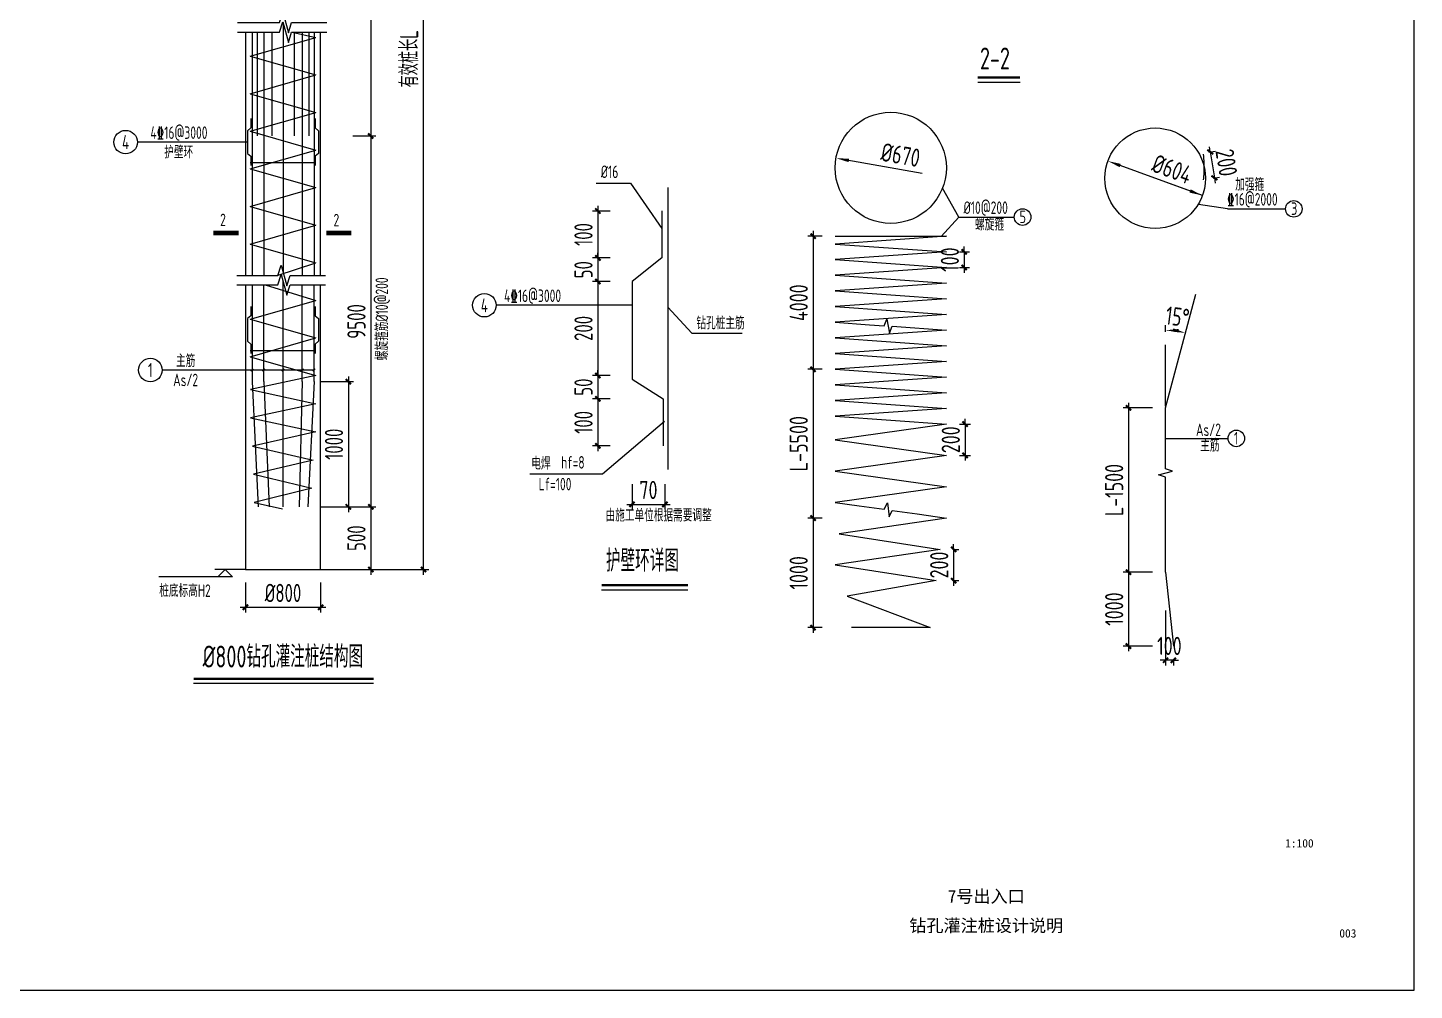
# Model space of a CAD drawing. Header units: millimetres. Extents: x -897614 to 191467, y -439928 to 101803.
# Drawn here: x -722879 to -689675, y -54465 to -31413 of the extents above; entities that cross this region are included whole.
import ezdxf
from ezdxf.enums import TextEntityAlignment as Align

# ---------------------------------------------------------------- set-up
doc = ezdxf.new("R2010")
doc.units = ezdxf.units.MM
doc.header["$LTSCALE"] = 1000
for name, color, linetype in [('CAL', 7, 'Continuous'), ('DIM', 3, 'Continuous'), ('NUM', 7, 'Continuous'), ('REIN', 1, 'Continuous'), ('STEEL', 6, 'Continuous'), ('STRUCT', 7, 'Continuous'), ('TEXT', 7, 'Continuous'), ('THIN', 7, 'Continuous'), ('图框', 3, 'Continuous')]:
    doc.layers.add(name, color=color, linetype=linetype)
doc.layers.add('DY', color=1, linetype='Continuous', plot=False)
doc.styles.add('TK-HZ-HT', font='', dxfattribs={"width": 0.8})
doc.styles.add('TK-HZ-ST', font='', dxfattribs={"width": 0.8})
doc.styles.add('TSSD_Dimension', font='tssdeng.shx', dxfattribs={"width": 0.75, "bigfont": 'tssdchn.shx'})
doc.styles.add('TSSD_Label', font='Tssdeng.shx', dxfattribs={"width": 0.7, "bigfont": 'tssdchn.shx'})
doc.styles.add('TSSD_Num', font='Tssdeng.shx', dxfattribs={"width": 0.7, "bigfont": 'tssdchn.shx'})
doc.styles.get('TK-HZ-HT').set_extended_font_data('SimSun')
doc.styles.get('TK-HZ-ST').set_extended_font_data('SimSun')
doc.dimstyles.new('TSAN_20_125', dxfattribs={"dimtxt": 437.5, "dimasz": 125, "dimexe": 125, "dimexo": 312.5, "dimgap": 125, "dimtad": 2, "dimlfac": 0.16, "dimzin": 0, "dimdsep": 46, "dimtxsty": 'TSSD_Dimension', "dimblk": 'CLOSEDBLANK', "dimblk1": 'CLOSEDBLANK', "dimblk2": 'CLOSEDBLANK', "dimcen": 0, "dimdle": 125, "dimclrt": 7, "dimadec": 0, "dimazin": 0, "dimtfac": 1, "dimtdec": 0, "dimtix": 1, "dimtmove": 2, "dimatfit": 3, "dimldrblk": 'CLOSEDBLANK', "dimfxl": 0, "dimtolj": 1, "dimtzin": 0, "dimarcsym": 0})
doc.dimstyles.new('TSSD_100_125', dxfattribs={"dimtxt": 437.5, "dimasz": 125, "dimexe": 125, "dimexo": 312.5, "dimgap": 125, "dimtad": 1, "dimdec": 0, "dimlfac": 0.8, "dimzin": 0, "dimdsep": 46, "dimtxsty": 'TSSD_Dimension', "dimblk": 'ARCHTICK', "dimblk1": 'ARCHTICK', "dimblk2": 'ARCHTICK', "dimcen": 0, "dimdle": 125, "dimclrt": 7, "dimadec": 0, "dimazin": 0, "dimtfac": 1, "dimtdec": 0, "dimtix": 1, "dimtmove": 2, "dimatfit": 3, "dimfxl": 0, "dimtolj": 1, "dimtzin": 0, "dimarcsym": 0})
doc.dimstyles.new('TSSD_20_125', dxfattribs={"dimtxt": 437.5, "dimasz": 125, "dimexe": 125, "dimexo": 312.5, "dimgap": 125, "dimtad": 1, "dimdec": 0, "dimlfac": 0.16, "dimzin": 0, "dimdsep": 46, "dimtxsty": 'TSSD_Dimension', "dimblk": 'ARCHTICK', "dimblk1": 'ARCHTICK', "dimblk2": 'ARCHTICK', "dimcen": 0, "dimdle": 125, "dimclrt": 7, "dimadec": 0, "dimazin": 0, "dimtfac": 1, "dimtdec": 0, "dimtix": 1, "dimtmove": 2, "dimatfit": 3, "dimfxl": 0, "dimtolj": 1, "dimtzin": 0, "dimarcsym": 0})
doc.dimstyles.new('TSSD_50_125', dxfattribs={"dimtxt": 437.5, "dimasz": 125, "dimexe": 125, "dimexo": 312.5, "dimgap": 125, "dimtad": 1, "dimdec": 0, "dimlfac": 0.4, "dimzin": 0, "dimdsep": 46, "dimtxsty": 'TSSD_Dimension', "dimblk": 'ARCHTICK', "dimblk1": 'ARCHTICK', "dimblk2": 'ARCHTICK', "dimcen": 0, "dimdle": 125, "dimclrt": 7, "dimadec": 0, "dimazin": 0, "dimtfac": 1, "dimtdec": 0, "dimtix": 1, "dimtmove": 2, "dimatfit": 3, "dimfxl": 0, "dimtolj": 1, "dimtzin": 0, "dimarcsym": 0})

# ---------------------------------------------------------------- blocks, each defined once
blk = doc.blocks.new('_ArchTick')
at = {"color": 0, "linetype": 'ByBlock', "const_width": 0.4}
blk.add_lwpolyline([(-0.5, -0.5), (0.5, 0.5)], dxfattribs=at)
blk = doc.blocks.new('*D1694')
at = {"layer": 'Defpoints', "color": 0, "transparency": 16777216}
for p in [(-715978, -18037), (-715431, -18037), (-715701, -18509), (-715978, -20079), (-715978, -33091)]:
    blk.add_point(p, dxfattribs=at)
at = {"layer": 'DIM', "color": 0, "lineweight": -2, "transparency": 16777216}
blk.add_arc((-715978, -20079), 1594, 75, 90, dxfattribs=at)
at = {"layer": 'DIM', "color": 0, "lineweight": -2, "transparency": 16777216, "xscale": 125, "yscale": 125, "zscale": 125}
for p, rotation in [((-715978, -18485), 180.0000000000002), ((-715565, -18539), 345.0000000000084)]:
    blk.add_blockref('_ArchTick', p, dxfattribs=dict(at, rotation=rotation))
at = {"layer": 'DIM', "color": 7, "transparency": 16777216, "insert": (-715725, -18158), "char_height": 437.5, "attachment_point": 5, "rotation": 352.5, "style": 'TSSD_Label'}
blk.add_mtext('\\A1;15°', dxfattribs=at)
blk = doc.blocks.new('*D1695')
at = {"layer": 'Defpoints', "color": 0, "transparency": 16777216}
for p in [(-715416, -19923), (-713402, -19923), (-716315, -44387)]:
    blk.add_point(p, dxfattribs=at)
at = {"layer": 'DIM', "color": 0, "lineweight": -2, "transparency": 16777216}
for p, q in [((-713402, -44512), (-713402, -19798)), ((-715104, -19923), (-713277, -19923)), ((-716003, -44387), (-713277, -44387))]:
    blk.add_line(p, q, dxfattribs=at)
at = {"layer": 'DIM', "color": 0, "lineweight": -2, "transparency": 16777216, "xscale": 125, "yscale": 125, "zscale": 125}
for p, rotation in [((-713402, -19923), 90), ((-713402, -44387), 270)]:
    blk.add_blockref('_ArchTick', p, dxfattribs=dict(at, rotation=rotation))
at = {"layer": 'DIM', "color": 7, "transparency": 16777216, "insert": (-713746, -32155), "char_height": 437.5, "attachment_point": 5, "rotation": 90, "style": 'TSSD_Label'}
blk.add_mtext('\\A1;有效桩长L', dxfattribs=at)
blk = doc.blocks.new('*D1699')
at = {"layer": 'Defpoints', "color": 0, "transparency": 16777216}
for p in [(-717665, -44387), (-715865, -44387), (-715865, -45293)]:
    blk.add_point(p, dxfattribs=at)
at = {"layer": 'DIM', "color": 0, "lineweight": -2, "transparency": 16777216}
for p, q in [((-717665, -44699), (-717665, -45418)), ((-715865, -44699), (-715865, -45418)), ((-717790, -45293), (-715740, -45293))]:
    blk.add_line(p, q, dxfattribs=at)
at = {"layer": 'DIM', "color": 0, "lineweight": -2, "transparency": 16777216, "xscale": 125, "yscale": 125, "zscale": 125, "rotation": 180}
blk.add_blockref('_ArchTick', (-717665, -45293), dxfattribs=at)
at = {"layer": 'DIM', "color": 0, "lineweight": -2, "transparency": 16777216, "xscale": 125, "yscale": 125, "zscale": 125}
blk.add_blockref('_ArchTick', (-715865, -45293), dxfattribs=at)
at = {"layer": 'DIM', "color": 7, "transparency": 16777216, "insert": (-716765, -44950), "char_height": 437.5, "attachment_point": 5, "style": 'TSSD_Label'}
blk.add_mtext('\\A1;%%c800', dxfattribs=at)
blk = doc.blocks.new('*D1700')
at = {"layer": 'Defpoints', "color": 0, "transparency": 16777216}
for p in [(-708408, -42031), (-707621, -42031), (-707621, -42827)]:
    blk.add_point(p, dxfattribs=at)
at = {"layer": 'DIM', "color": 0, "lineweight": -2, "transparency": 16777216}
for p, q in [((-708408, -42344), (-708408, -42952)), ((-707621, -42344), (-707621, -42952)), ((-708533, -42827), (-707496, -42827))]:
    blk.add_line(p, q, dxfattribs=at)
at = {"layer": 'DIM', "color": 0, "lineweight": -2, "transparency": 16777216, "xscale": 125, "yscale": 125, "zscale": 125, "rotation": 180}
blk.add_blockref('_ArchTick', (-708408, -42827), dxfattribs=at)
at = {"layer": 'DIM', "color": 0, "lineweight": -2, "transparency": 16777216, "xscale": 125, "yscale": 125, "zscale": 125}
blk.add_blockref('_ArchTick', (-707621, -42827), dxfattribs=at)
at = {"layer": 'DIM', "color": 7, "transparency": 16777216, "insert": (-708015, -42483), "char_height": 437.5, "attachment_point": 5, "style": 'TSSD_Dimension'}
blk.add_mtext('\\A1;70', dxfattribs=at)
blk = doc.blocks.new('*D1704')
at = {"layer": 'Defpoints', "color": 0, "transparency": 16777216}
for p in [(-708620, -36927), (-709226, -37489), (-708620, -37489)]:
    blk.add_point(p, dxfattribs=at)
at = {"layer": 'DIM', "color": 0, "lineweight": -2, "transparency": 16777216}
for p, q in [((-709226, -36927), (-709226, -36802)), ((-708932, -36927), (-709351, -36927)), ((-709226, -36927), (-709226, -37489)), ((-708932, -37489), (-709351, -37489)), ((-709226, -37489), (-709226, -37614))]:
    blk.add_line(p, q, dxfattribs=at)
at = {"layer": 'DIM', "color": 0, "lineweight": -2, "transparency": 16777216, "xscale": 125, "yscale": 125, "zscale": 125}
for p, rotation in [((-709226, -36927), 270), ((-709226, -37489), 90)]:
    blk.add_blockref('_ArchTick', p, dxfattribs=dict(at, rotation=rotation))
at = {"layer": 'DIM', "color": 7, "transparency": 16777216, "insert": (-709570, -37208), "char_height": 437.5, "attachment_point": 5, "rotation": 90, "style": 'TSSD_Label'}
blk.add_mtext('\\A1;50', dxfattribs=at)
blk = doc.blocks.new('*D1705')
at = {"layer": 'Defpoints', "color": 0, "transparency": 16777216}
for p in [(-708620, -39739), (-709226, -40302), (-708620, -40302)]:
    blk.add_point(p, dxfattribs=at)
at = {"layer": 'DIM', "color": 0, "lineweight": -2, "transparency": 16777216}
for p, q in [((-708932, -39739), (-709351, -39739)), ((-709226, -39739), (-709226, -39614)), ((-709226, -39739), (-709226, -40302)), ((-708932, -40302), (-709351, -40302)), ((-709226, -40302), (-709226, -40427))]:
    blk.add_line(p, q, dxfattribs=at)
at = {"layer": 'DIM', "color": 0, "lineweight": -2, "transparency": 16777216, "xscale": 125, "yscale": 125, "zscale": 125}
for p, rotation in [((-709226, -39739), 270), ((-709226, -40302), 90)]:
    blk.add_blockref('_ArchTick', p, dxfattribs=dict(at, rotation=rotation))
at = {"layer": 'DIM', "color": 7, "transparency": 16777216, "insert": (-709570, -40020), "char_height": 437.5, "attachment_point": 5, "rotation": 90, "style": 'TSSD_Label'}
blk.add_mtext('\\A1;50', dxfattribs=at)
blk = doc.blocks.new('*D1706')
at = {"layer": 'Defpoints', "color": 0, "transparency": 16777216}
for p in [(-708620, -37489), (-709226, -39739), (-708620, -39739)]:
    blk.add_point(p, dxfattribs=at)
at = {"layer": 'DIM', "color": 0, "lineweight": -2, "transparency": 16777216}
for p, q in [((-708932, -37489), (-709351, -37489)), ((-709226, -37364), (-709226, -39864)), ((-708932, -39739), (-709351, -39739))]:
    blk.add_line(p, q, dxfattribs=at)
at = {"layer": 'DIM', "color": 0, "lineweight": -2, "transparency": 16777216, "xscale": 125, "yscale": 125, "zscale": 125}
for p, rotation in [((-709226, -37489), 90), ((-709226, -39739), 270)]:
    blk.add_blockref('_ArchTick', p, dxfattribs=dict(at, rotation=rotation))
at = {"layer": 'DIM', "color": 7, "transparency": 16777216, "insert": (-709570, -38614), "char_height": 437.5, "attachment_point": 5, "rotation": 90, "style": 'TSSD_Label'}
blk.add_mtext('\\A1;200', dxfattribs=at)
blk = doc.blocks.new('*D1707')
at = {"layer": 'Defpoints', "color": 0, "transparency": 16777216}
for p in [(-708620, -35802), (-709226, -36927), (-708620, -36927)]:
    blk.add_point(p, dxfattribs=at)
at = {"layer": 'DIM', "color": 0, "lineweight": -2, "transparency": 16777216}
for p, q in [((-708932, -35802), (-709351, -35802)), ((-709226, -35677), (-709226, -37052)), ((-708932, -36927), (-709351, -36927))]:
    blk.add_line(p, q, dxfattribs=at)
at = {"layer": 'DIM', "color": 0, "lineweight": -2, "transparency": 16777216, "xscale": 125, "yscale": 125, "zscale": 125}
for p, rotation in [((-709226, -35802), 90), ((-709226, -36927), 270)]:
    blk.add_blockref('_ArchTick', p, dxfattribs=dict(at, rotation=rotation))
at = {"layer": 'DIM', "color": 7, "transparency": 16777216, "insert": (-709570, -36364), "char_height": 437.5, "attachment_point": 5, "rotation": 90, "style": 'TSSD_Label'}
blk.add_mtext('\\A1;100', dxfattribs=at)
blk = doc.blocks.new('*D1708')
at = {"layer": 'Defpoints', "color": 0, "transparency": 16777216}
for p in [(-708620, -40302), (-709226, -41427), (-708620, -41427)]:
    blk.add_point(p, dxfattribs=at)
at = {"layer": 'DIM', "color": 0, "lineweight": -2, "transparency": 16777216}
for p, q in [((-708932, -40302), (-709351, -40302)), ((-709226, -40177), (-709226, -41552)), ((-708932, -41427), (-709351, -41427))]:
    blk.add_line(p, q, dxfattribs=at)
at = {"layer": 'DIM', "color": 0, "lineweight": -2, "transparency": 16777216, "xscale": 125, "yscale": 125, "zscale": 125}
for p, rotation in [((-709226, -40302), 90), ((-709226, -41427), 270)]:
    blk.add_blockref('_ArchTick', p, dxfattribs=dict(at, rotation=rotation))
at = {"layer": 'DIM', "color": 7, "transparency": 16777216, "insert": (-709570, -40864), "char_height": 437.5, "attachment_point": 5, "rotation": 90, "style": 'TSSD_Label'}
blk.add_mtext('\\A1;100', dxfattribs=at)
blk = doc.blocks.new('*D1710')
at = {"layer": 'Defpoints', "color": 0, "transparency": 16777216}
for p in [(-715408, -24423), (-715408, -34005), (-714664, -34005)]:
    blk.add_point(p, dxfattribs=at)
at = {"layer": 'DIM', "color": 0, "lineweight": -2, "transparency": 16777216}
for p, q in [((-715096, -24423), (-714539, -24423)), ((-714664, -24298), (-714664, -34130)), ((-715096, -34005), (-714539, -34005))]:
    blk.add_line(p, q, dxfattribs=at)
at = {"layer": 'DIM', "color": 0, "lineweight": -2, "transparency": 16777216, "xscale": 125, "yscale": 125, "zscale": 125}
for p, rotation in [((-714664, -24423), 90), ((-714664, -34005), 270)]:
    blk.add_blockref('_ArchTick', p, dxfattribs=dict(at, rotation=rotation))
at = {"layer": 'DIM', "color": 7, "transparency": 16777216, "insert": (-715007, -29214), "char_height": 437.5, "attachment_point": 5, "rotation": 90, "style": 'TSSD_Label'}
blk.add_mtext('\\A1;L-15000', dxfattribs=at)
blk = doc.blocks.new('*D1711')
at = {"layer": 'Defpoints', "color": 0, "transparency": 16777216}
for p in [(-715408, -34005), (-715985, -42887), (-714664, -42887)]:
    blk.add_point(p, dxfattribs=at)
at = {"layer": 'DIM', "color": 0, "lineweight": -2, "transparency": 16777216}
for p, q in [((-715096, -34005), (-714539, -34005)), ((-714664, -33880), (-714664, -43012)), ((-715673, -42887), (-714539, -42887))]:
    blk.add_line(p, q, dxfattribs=at)
at = {"layer": 'DIM', "color": 0, "lineweight": -2, "transparency": 16777216, "xscale": 125, "yscale": 125, "zscale": 125}
for p, rotation in [((-714664, -34005), 90), ((-714664, -42887), 270)]:
    blk.add_blockref('_ArchTick', p, dxfattribs=dict(at, rotation=rotation))
at = {"layer": 'DIM', "color": 7, "transparency": 16777216, "insert": (-715007, -38446), "char_height": 437.5, "attachment_point": 5, "rotation": 90, "style": 'TSSD_Label'}
blk.add_mtext('\\A1;9500', dxfattribs=at)
blk = doc.blocks.new('ts_reino')
at = {"color": 0, "linetype": 'ByBlock', "lineweight": -2}
blk.add_circle((0, 0), 0.5, dxfattribs=at)
at = {"color": 0, "linetype": 'ByBlock', "lineweight": -2, "style": 'TSSD_Num', "width": 0.7}
blk.add_attdef('A', text='', height=0.6, dxfattribs=at).set_placement((0, 0), align=Align.MIDDLE_CENTER)
blk = doc.blocks.new('_ClosedBlank')
at = {"color": 0}
blk.add_lwpolyline([(0, 0, 0, 0.658, 0), (-2.5, 0, 0.658, 0.658, 0)], format="xyseb", dxfattribs=at)
blk = doc.blocks.new('*D1679')
at = {"layer": 'Defpoints', "color": 0, "transparency": 16777216}
for p in [(-703523, -34537), (-700901, -35000)]:
    blk.add_point(p, dxfattribs=at)
at = {"layer": 'DIM', "color": 0, "lineweight": -2, "transparency": 16777216}
blk.add_line((-701460, -34901), (-703400, -34558), dxfattribs=at)
at = {"layer": 'DIM', "color": 0, "lineweight": -2, "transparency": 16777216, "xscale": 125, "yscale": 125, "zscale": 125, "rotation": 169.9878761047612}
blk.add_blockref('_ClosedBlank', (-703523, -34537), dxfattribs=at)
at = {"layer": 'DIM', "color": 7, "transparency": 16777216, "insert": (-701977, -34461), "char_height": 437.5, "attachment_point": 5, "rotation": 349.9879, "style": 'TSSD_Dimension'}
blk.add_mtext('\\A1;%%c670', dxfattribs=at)
blk = doc.blocks.new('*D1680')
at = {"layer": 'Defpoints', "color": 0, "transparency": 16777216}
for p in [(-703543, -36405), (-704073, -39592), (-703543, -39592)]:
    blk.add_point(p, dxfattribs=at)
at = {"layer": 'DIM', "color": 0, "lineweight": -2, "transparency": 16777216}
for p, q in [((-703856, -36405), (-704198, -36405)), ((-704073, -36280), (-704073, -39717)), ((-703856, -39592), (-704198, -39592))]:
    blk.add_line(p, q, dxfattribs=at)
at = {"layer": 'DIM', "color": 0, "lineweight": -2, "transparency": 16777216, "xscale": 125, "yscale": 125, "zscale": 125}
for p, rotation in [((-704073, -36405), 90), ((-704073, -39592), 270)]:
    blk.add_blockref('_ArchTick', p, dxfattribs=dict(at, rotation=rotation))
at = {"layer": 'DIM', "color": 7, "transparency": 16777216, "insert": (-704417, -37999), "char_height": 437.5, "attachment_point": 5, "rotation": 90, "style": 'TSSD_Dimension'}
blk.add_mtext('\\A1;4000', dxfattribs=at)
blk = doc.blocks.new('*D1681')
at = {"layer": 'Defpoints', "color": 0, "transparency": 16777216}
for p in [(-703543, -39592), (-704073, -43156), (-703543, -43156)]:
    blk.add_point(p, dxfattribs=at)
at = {"layer": 'DIM', "color": 0, "lineweight": -2, "transparency": 16777216}
for p, q in [((-704073, -39467), (-704073, -43281)), ((-703856, -39592), (-704198, -39592)), ((-703856, -43156), (-704198, -43156))]:
    blk.add_line(p, q, dxfattribs=at)
at = {"layer": 'DIM', "color": 0, "lineweight": -2, "transparency": 16777216, "xscale": 125, "yscale": 125, "zscale": 125}
for p, rotation in [((-704073, -39592), 90), ((-704073, -43156), 270)]:
    blk.add_blockref('_ArchTick', p, dxfattribs=dict(at, rotation=rotation))
at = {"layer": 'DIM', "color": 7, "transparency": 16777216, "insert": (-704417, -41374), "char_height": 437.5, "attachment_point": 5, "rotation": 90, "style": 'TSSD_Dimension'}
blk.add_mtext('\\A1;L-5500', dxfattribs=at)
blk = doc.blocks.new('*D1682')
at = {"layer": 'Defpoints', "color": 0, "transparency": 16777216}
for p in [(-694902, -34442), (-694803, -35063), (-694462, -35009)]:
    blk.add_point(p, dxfattribs=at)
at = {"layer": 'DIM', "color": 0, "lineweight": -2, "transparency": 16777216}
for p, q in [((-694594, -34393), (-694438, -34368)), ((-694561, -34387), (-694581, -34264)), ((-694561, -34387), (-694462, -35009)), ((-694495, -35014), (-694339, -34989)), ((-694462, -35009), (-694443, -35132))]:
    blk.add_line(p, q, dxfattribs=at)
at = {"layer": 'DIM', "color": 0, "lineweight": -2, "transparency": 16777216, "xscale": 125, "yscale": 125, "zscale": 125}
for p, rotation in [((-694561, -34387), 279.0503620680451), ((-694462, -35009), 99.05036206804506)]:
    blk.add_blockref('_ArchTick', p, dxfattribs=dict(at, rotation=rotation))
at = {"layer": 'DIM', "color": 7, "transparency": 16777216, "insert": (-694172, -34644), "char_height": 437.5, "attachment_point": 5, "rotation": 279.0504, "style": 'TSSD_Dimension'}
blk.add_mtext('\\A1;200', dxfattribs=at)
blk = doc.blocks.new('*D1683')
at = {"layer": 'Defpoints', "color": 0, "transparency": 16777216}
for p in [(-697011, -34606), (-694749, -35429)]:
    blk.add_point(p, dxfattribs=at)
at = {"layer": 'DIM', "color": 0, "lineweight": -2, "transparency": 16777216}
blk.add_line((-695037, -35324), (-696894, -34648), dxfattribs=at)
at = {"layer": 'DIM', "color": 0, "lineweight": -2, "transparency": 16777216, "xscale": 125, "yscale": 125, "zscale": 125, "rotation": 159.9952295135532}
blk.add_blockref('_ClosedBlank', (-697011, -34606), dxfattribs=at)
at = {"layer": 'DIM', "color": 7, "transparency": 16777216, "insert": (-695476, -34799), "char_height": 437.5, "attachment_point": 5, "rotation": 339.9952, "style": 'TSSD_Dimension'}
blk.add_mtext('\\A1;%%c604', dxfattribs=at)
blk = doc.blocks.new('*D1684')
at = {"layer": 'Defpoints', "color": 0, "transparency": 16777216}
for p in [(-695632, -40518), (-696519, -44452), (-695632, -44452)]:
    blk.add_point(p, dxfattribs=at)
at = {"layer": 'DIM', "color": 0, "lineweight": -2, "transparency": 16777216}
for p, q in [((-696519, -40393), (-696519, -44577)), ((-695945, -40518), (-696644, -40518)), ((-695945, -44452), (-696644, -44452))]:
    blk.add_line(p, q, dxfattribs=at)
at = {"layer": 'DIM', "color": 0, "lineweight": -2, "transparency": 16777216, "xscale": 125, "yscale": 125, "zscale": 125}
for p, rotation in [((-696519, -40518), 90), ((-696519, -44452), 270)]:
    blk.add_blockref('_ArchTick', p, dxfattribs=dict(at, rotation=rotation))
at = {"layer": 'DIM', "color": 7, "transparency": 16777216, "insert": (-696862, -42485), "char_height": 437.5, "attachment_point": 5, "rotation": 90, "style": 'TSSD_Dimension'}
blk.add_mtext('\\A1;L-1500', dxfattribs=at)
blk = doc.blocks.new('*D1685')
at = {"layer": 'Defpoints', "color": 0, "transparency": 16777216}
for p in [(-695309, -38686), (-695632, -39006), (-695241, -39058), (-695632, -40518)]:
    blk.add_point(p, dxfattribs=at)
at = {"layer": 'DIM', "color": 0, "lineweight": -2, "transparency": 16777216}
for p, q in [((-695632, -38694), (-695632, -38533)), ((-695160, -38756), (-695119, -38601))]:
    blk.add_line(p, q, dxfattribs=at)
blk.add_arc((-695632, -40518), 1860, 78.8509, 86.1491, dxfattribs=at)
at = {"layer": 'DIM', "color": 0, "lineweight": -2, "transparency": 16777216, "xscale": 125, "yscale": 125, "zscale": 125}
for p, rotation in [((-695632, -38658), 178.0745363867323), ((-695151, -38722), 346.9254636133007)]:
    blk.add_blockref('_ClosedBlank', p, dxfattribs=dict(at, rotation=rotation))
at = {"layer": 'DIM', "color": 7, "transparency": 16777216, "insert": (-695345, -38333), "char_height": 437.5, "attachment_point": 5, "rotation": 352.5, "style": 'TSSD_Dimension'}
blk.add_mtext('\\A1;15°', dxfattribs=at)
blk = doc.blocks.new('*D1686')
at = {"layer": 'Defpoints', "color": 0, "transparency": 16777216}
for p in [(-703543, -43156), (-704073, -45780), (-703543, -45780)]:
    blk.add_point(p, dxfattribs=at)
at = {"layer": 'DIM', "color": 0, "lineweight": -2, "transparency": 16777216}
for p, q in [((-703856, -43156), (-704198, -43156)), ((-704073, -43031), (-704073, -45905)), ((-703856, -45780), (-704198, -45780))]:
    blk.add_line(p, q, dxfattribs=at)
at = {"layer": 'DIM', "color": 0, "lineweight": -2, "transparency": 16777216, "xscale": 125, "yscale": 125, "zscale": 125}
for p, rotation in [((-704073, -43156), 90), ((-704073, -45780), 270)]:
    blk.add_blockref('_ArchTick', p, dxfattribs=dict(at, rotation=rotation))
at = {"layer": 'DIM', "color": 7, "transparency": 16777216, "insert": (-704417, -44468), "char_height": 437.5, "attachment_point": 5, "rotation": 90, "style": 'TSSD_Dimension'}
blk.add_mtext('\\A1;1000', dxfattribs=at)
blk = doc.blocks.new('*D1687')
at = {"layer": 'Defpoints', "color": 0, "transparency": 16777216}
for p in [(-700881, -36780), (-700881, -37155), (-700452, -37155)]:
    blk.add_point(p, dxfattribs=at)
at = {"layer": 'DIM', "color": 0, "lineweight": -2, "transparency": 16777216}
for p, q in [((-700568, -36780), (-700327, -36780)), ((-700452, -36780), (-700452, -36655)), ((-700452, -36780), (-700452, -37155)), ((-700568, -37155), (-700327, -37155)), ((-700452, -37155), (-700452, -37280))]:
    blk.add_line(p, q, dxfattribs=at)
at = {"layer": 'DIM', "color": 0, "lineweight": -2, "transparency": 16777216, "xscale": 125, "yscale": 125, "zscale": 125}
for p, rotation in [((-700452, -36780), 270), ((-700452, -37155), 90)]:
    blk.add_blockref('_ArchTick', p, dxfattribs=dict(at, rotation=rotation))
at = {"layer": 'DIM', "color": 7, "transparency": 16777216, "insert": (-700796, -36967), "char_height": 437.5, "attachment_point": 5, "rotation": 90, "style": 'TSSD_Dimension'}
blk.add_mtext('\\A1;100', dxfattribs=at)
blk = doc.blocks.new('*D1688')
at = {"layer": 'Defpoints', "color": 0, "transparency": 16777216}
for p in [(-700881, -40905), (-700881, -41655), (-700431, -41655)]:
    blk.add_point(p, dxfattribs=at)
at = {"layer": 'DIM', "color": 0, "lineweight": -2, "transparency": 16777216}
for p, q in [((-700431, -40905), (-700431, -40780)), ((-700568, -40905), (-700306, -40905)), ((-700431, -40905), (-700431, -41655)), ((-700568, -41655), (-700306, -41655)), ((-700431, -41655), (-700431, -41780))]:
    blk.add_line(p, q, dxfattribs=at)
at = {"layer": 'DIM', "color": 0, "lineweight": -2, "transparency": 16777216, "xscale": 125, "yscale": 125, "zscale": 125}
for p, rotation in [((-700431, -40905), 270), ((-700431, -41655), 90)]:
    blk.add_blockref('_ArchTick', p, dxfattribs=dict(at, rotation=rotation))
at = {"layer": 'DIM', "color": 7, "transparency": 16777216, "insert": (-700774, -41280), "char_height": 437.5, "attachment_point": 5, "rotation": 90, "style": 'TSSD_Dimension'}
blk.add_mtext('\\A1;200', dxfattribs=at)
blk = doc.blocks.new('*D1689')
at = {"layer": 'Defpoints', "color": 0, "transparency": 16777216}
for p in [(-701027, -43905), (-701027, -44655), (-700707, -44655)]:
    blk.add_point(p, dxfattribs=at)
at = {"layer": 'DIM', "color": 0, "lineweight": -2, "transparency": 16777216}
for p, q in [((-700707, -43905), (-700707, -43780)), ((-700715, -43905), (-700582, -43905)), ((-700707, -43905), (-700707, -44655)), ((-700715, -44655), (-700582, -44655)), ((-700707, -44655), (-700707, -44780))]:
    blk.add_line(p, q, dxfattribs=at)
at = {"layer": 'DIM', "color": 0, "lineweight": -2, "transparency": 16777216, "xscale": 125, "yscale": 125, "zscale": 125}
for p, rotation in [((-700707, -43905), 270), ((-700707, -44655), 90)]:
    blk.add_blockref('_ArchTick', p, dxfattribs=dict(at, rotation=rotation))
at = {"layer": 'DIM', "color": 7, "transparency": 16777216, "insert": (-701051, -44280), "char_height": 437.5, "attachment_point": 5, "rotation": 90, "style": 'TSSD_Dimension'}
blk.add_mtext('\\A1;200', dxfattribs=at)
blk = doc.blocks.new('*D1690')
at = {"layer": 'Defpoints', "color": 0, "transparency": 16777216}
for p in [(-695632, -44452), (-696519, -46220), (-695632, -46220)]:
    blk.add_point(p, dxfattribs=at)
at = {"layer": 'DIM', "color": 0, "lineweight": -2, "transparency": 16777216}
for p, q in [((-695945, -44452), (-696644, -44452)), ((-696519, -44327), (-696519, -46345)), ((-695945, -46220), (-696644, -46220))]:
    blk.add_line(p, q, dxfattribs=at)
at = {"layer": 'DIM', "color": 0, "lineweight": -2, "transparency": 16777216, "xscale": 125, "yscale": 125, "zscale": 125}
for p, rotation in [((-696519, -44452), 90), ((-696519, -46220), 270)]:
    blk.add_blockref('_ArchTick', p, dxfattribs=dict(at, rotation=rotation))
at = {"layer": 'DIM', "color": 7, "transparency": 16777216, "insert": (-696862, -45336), "char_height": 437.5, "attachment_point": 5, "rotation": 90, "style": 'TSSD_Dimension'}
blk.add_mtext('\\A1;1000', dxfattribs=at)
blk = doc.blocks.new('*D1691')
at = {"layer": 'Defpoints', "color": 0, "transparency": 16777216}
for p in [(-695632, -45057), (-695445, -46220), (-695632, -46562)]:
    blk.add_point(p, dxfattribs=at)
at = {"layer": 'DIM', "color": 0, "lineweight": -2, "transparency": 16777216}
for p, q in [((-695632, -45369), (-695632, -46687)), ((-695632, -46562), (-695757, -46562)), ((-695445, -46562), (-695632, -46562)), ((-695445, -46533), (-695445, -46687)), ((-695445, -46562), (-695320, -46562))]:
    blk.add_line(p, q, dxfattribs=at)
at = {"layer": 'DIM', "color": 0, "lineweight": -2, "transparency": 16777216, "xscale": 125, "yscale": 125, "zscale": 125}
blk.add_blockref('_ArchTick', (-695632, -46562), dxfattribs=at)
at = {"layer": 'DIM', "color": 0, "lineweight": -2, "transparency": 16777216, "xscale": 125, "yscale": 125, "zscale": 125, "rotation": 180}
blk.add_blockref('_ArchTick', (-695445, -46562), dxfattribs=at)
at = {"layer": 'DIM', "color": 7, "transparency": 16777216, "insert": (-695539, -46218), "char_height": 437.5, "attachment_point": 5, "style": 'TSSD_Dimension'}
blk.add_mtext('\\A1;100', dxfattribs=at)
blk = doc.blocks.new('*D1692')
at = {"layer": 'Defpoints', "color": 0, "transparency": 16777216}
for p in [(-716173, -42887), (-716251, -44387), (-714664, -44387)]:
    blk.add_point(p, dxfattribs=at)
at = {"layer": 'DIM', "color": 0, "lineweight": -2, "transparency": 16777216}
for p, q in [((-714664, -42762), (-714664, -44512)), ((-715860, -42887), (-714539, -42887)), ((-715939, -44387), (-714539, -44387))]:
    blk.add_line(p, q, dxfattribs=at)
at = {"layer": 'DIM', "color": 0, "lineweight": -2, "transparency": 16777216, "xscale": 125, "yscale": 125, "zscale": 125}
for p, rotation in [((-714664, -42887), 90), ((-714664, -44387), 270)]:
    blk.add_blockref('_ArchTick', p, dxfattribs=dict(at, rotation=rotation))
at = {"layer": 'DIM', "color": 7, "transparency": 16777216, "insert": (-715007, -43637), "char_height": 437.5, "attachment_point": 5, "rotation": 90, "style": 'TSSD_Label'}
blk.add_mtext('\\A1;500', dxfattribs=at)
blk = doc.blocks.new('*D1693')
at = {"layer": 'Defpoints', "color": 0, "transparency": 16777216}
for p in [(-716173, -39887), (-716173, -42887), (-715201, -42887)]:
    blk.add_point(p, dxfattribs=at)
at = {"layer": 'DIM', "color": 0, "lineweight": -2, "transparency": 16777216}
for p, q in [((-715201, -39762), (-715201, -43012)), ((-715860, -39887), (-715076, -39887)), ((-715860, -42887), (-715076, -42887))]:
    blk.add_line(p, q, dxfattribs=at)
at = {"layer": 'DIM', "color": 0, "lineweight": -2, "transparency": 16777216, "xscale": 125, "yscale": 125, "zscale": 125}
for p, rotation in [((-715201, -39887), 90), ((-715201, -42887), 270)]:
    blk.add_blockref('_ArchTick', p, dxfattribs=dict(at, rotation=rotation))
at = {"layer": 'DIM', "color": 7, "transparency": 16777216, "insert": (-715545, -41387), "char_height": 437.5, "attachment_point": 5, "rotation": 90, "style": 'TSSD_Label'}
blk.add_mtext('\\A1;1000', dxfattribs=at)

msp = doc.modelspace()

# ---------------------------------------------------------------- linework, layer by layer
at = {"color": 7, "linetype": 'Continuous'}
for p, q in [((-717615.53831, -34153.07294), (-720253.66623, -34153.07294)), ((-708408.41898, -38059.24716), (-711662.55981, -38059.24716)), ((-717665.46027, -44386.67462), (-718394.76402, -44386.67462))]:
    msp.add_line(p, q, dxfattribs=at)
for p, q in [((-700578.21409, -35948.02027), (-700972.35099, -35253.75723)), ((-694150.80655, -35751.49378), (-694843.92518, -35645.41643)), ((-700578.21409, -35948.02027), (-701006.90446, -36413.69479)), ((-695632.35815, -40478.31709), (-695632.35815, -39006.46634)), ((-718151.47152, -44386.67462), (-718326.97152, -44562.17462)), ((-718151.47152, -44386.67462), (-717975.97152, -44562.17462)), ((-717975.97152, -44562.17462), (-719738.52027, -44562.17462))]:
    msp.add_line(p, q)
at = {"linetype": 'Continuous'}
for points in [[(-717665.46027, -31515.67629), (-717665.46027, -37348.51498)], [(-715865.46027, -37348.51498), (-715865.46027, -31515.67629)], [(-717665.46027, -37573.51498), (-717665.46027, -44386.67462), (-715865.46027, -44386.67462), (-715865.46027, -37573.51498)]]:
    msp.add_lwpolyline(points, dxfattribs=at)
at = {"const_width": 112.5}
for points in [[(-718432.97498, -36327.77474), (-717828.87351, -36327.77474)], [(-715730.92557, -36327.77474), (-715126.8241, -36327.77474)]]:
    msp.add_lwpolyline(points, dxfattribs=at)
at = {"layer": 'CAL', "color": 7, "linetype": 'Continuous'}
for p, q in [((-694150.80655, -35751.49378), (-692759.05719, -35751.49378)), ((-700578.21409, -35948.02027), (-699254.73181, -35948.02027))]:
    msp.add_line(p, q, dxfattribs=at)
at = {"layer": 'DY'}
msp.add_lwpolyline([(-749075.39101, -54464.5835), (-689675.39101, -54464.5835), (-689675.39101, -12464.5835), (-749075.39101, -12464.5835)], close=True, dxfattribs=at)
at = {"layer": 'NUM', "const_width": 56.25}
for points in [[(-700127.43554, -32607.06791), (-699113.52089, -32607.06791)], [(-709136.79127, -44761.95117), (-707067.71085, -44761.95117)]]:
    msp.add_lwpolyline(points, dxfattribs=at)
at = {"layer": 'NUM'}
for points in [[(-700127.43554, -32719.56791), (-699113.52089, -32719.56791)], [(-709136.79127, -44874.45117), (-707067.71085, -44874.45117)]]:
    msp.add_lwpolyline(points, dxfattribs=at)
at = {"layer": 'REIN'}
for p, q in [((-717507.96027, -31515.67629), (-717507.96027, -37348.51498)), ((-717384.81761, -31515.67629), (-717384.81761, -34005.25049)), ((-717227.71221, -31515.67629), (-717227.71221, -37348.51498)), ((-717032.10228, -31515.67629), (-717032.10228, -34005.25049)), ((-716765.46027, -31295.3577), (-716765.46027, -37257.57158)), ((-716550.40396, -31515.67629), (-715977.96027, -31642.886)), ((-716498.81826, -31515.67629), (-716498.81826, -34005.25049)), ((-716303.20834, -31515.67629), (-716303.20834, -37348.51498)), ((-716146.10294, -31515.67629), (-716146.10294, -34005.25049)), ((-716022.96027, -31515.67629), (-716022.96027, -37348.51498)), ((-717552.96027, -32092.886), (-715977.96027, -31642.886)), ((-717552.96027, -32092.886), (-715977.96027, -32542.886)), ((-717552.96027, -32992.886), (-715977.96027, -32542.886)), ((-717552.96027, -32992.886), (-715977.96027, -33442.886)), ((-717552.96027, -33892.886), (-715977.96027, -33442.886)), ((-717552.96027, -33892.886), (-715977.96027, -34342.886)), ((-717552.96027, -34792.886), (-715977.96027, -34342.886)), ((-717552.96027, -34792.886), (-715977.96027, -35242.886)), ((-717552.96027, -35692.886), (-715977.96027, -35242.886)), ((-707550.19023, -35239.18929), (-707550.19023, -41989.18929)), ((-717552.96027, -35692.886), (-715977.96027, -36142.886)), ((-717552.96027, -36592.886), (-715977.96027, -36142.886)), ((-717552.96027, -36592.886), (-715977.96027, -37042.886)), ((-716903.29068, -37348.51498), (-715977.96027, -37042.886)), ((-716765.46027, -39886.67461), (-716765.46027, -37482.57158)), ((-717507.96027, -37573.51498), (-717507.96027, -39886.67461)), ((-717227.71221, -39886.67461), (-717227.71221, -37573.51498)), ((-717190.12986, -37573.51498), (-715977.96027, -37942.886)), ((-716303.20834, -39886.67461), (-716303.20834, -37573.51498)), ((-716022.96027, -39886.67461), (-716022.96027, -37573.51498)), ((-717552.96027, -38392.886), (-715977.96027, -37942.886)), ((-717552.96027, -38392.886), (-715977.96027, -38842.886)), ((-717552.96027, -39292.886), (-715977.96027, -38842.886)), ((-717552.96027, -39292.886), (-715977.96027, -39742.886)), ((-716765.46027, -42886.67461), (-716765.46027, -39886.67461))]:
    msp.add_line(p, q, dxfattribs=at)
at = {"layer": 'REIN', "color": 2}
for p, q in [((-715977.96027, -34648.05053), (-717552.96027, -34648.05053)), ((-715977.96027, -39148.05053), (-717552.96027, -39148.05053))]:
    msp.add_line(p, q, dxfattribs=at)
at = {"layer": 'REIN', "color": 1}
for points in [[(-717536.78831, -33588.04156), (-717536.78831, -33813.04156), (-717615.53831, -33878.66656), (-717615.53831, -34422.41656), (-717536.78831, -34488.04156), (-717536.78831, -34713.04156)], [(-715994.13224, -33588.04156), (-715994.13224, -33813.04156), (-715915.38224, -33878.66656), (-715915.38224, -34422.41656), (-715994.13224, -34488.04156), (-715994.13224, -34713.04156)], [(-717536.78831, -38088.04156), (-717536.78831, -38313.04156), (-717615.53831, -38378.66656), (-717615.53831, -38922.41656), (-717536.78831, -38988.04156), (-717536.78831, -39213.04156)], [(-715994.13224, -38088.04156), (-715994.13224, -38313.04156), (-715915.38224, -38378.66656), (-715915.38224, -38922.41656), (-715994.13224, -38988.04156), (-715994.13224, -39213.04156)]]:
    msp.add_lwpolyline(points, dxfattribs=at)
at = {"layer": 'REIN'}
for points in [[(-707692.45648, -35801.68929), (-707692.45648, -36926.68929), (-708408.41898, -37489.18929), (-708408.41898, -39832.93929), (-707665.98124, -40301.68929), (-707665.98124, -41426.68929)], [(-715977.96027, -39742.886), (-717545.46027, -40080.386), (-715977.96027, -40417.886)], [(-715977.96027, -40417.886), (-717545.46027, -40755.386), (-715977.96027, -41092.886)], [(-715977.96027, -41092.886), (-717492.64773, -41430.386), (-716044.09748, -41767.886)], [(-716044.09748, -41767.886), (-717471.42549, -42105.386), (-716075.82326, -42442.886)], [(-716075.82326, -42442.886), (-717456.5747, -42780.386), (-716775.78027, -42935.78021)]]:
    msp.add_lwpolyline(points, dxfattribs=at)
at = {"layer": 'STEEL', "color": 1}
for p, q in [((-717507.96027, -39886.67461), (-717357.96027, -42886.67461)), ((-717227.71221, -39886.67461), (-717093.91221, -42886.67461)), ((-716303.20834, -39886.31154), (-716378.20834, -42886.31154)), ((-716022.96027, -39886.67461), (-716172.96027, -42886.67461)), ((-695632.35815, -44451.53158), (-695444.85815, -46220.09197))]:
    msp.add_line(p, q, dxfattribs=at)
for points in [[(-703543.14368, -36404.80319), (-700880.64368, -36404.80319), (-703543.14368, -36592.30319), (-700880.64368, -36779.80319), (-703543.14368, -36967.30319), (-700880.64368, -37154.80319), (-703543.14368, -37342.30319), (-700880.64368, -37529.80319), (-703543.14368, -37717.30319), (-700880.64368, -37904.80319), (-703543.14368, -38092.30319), (-700880.64368, -38279.80319), (-703543.14368, -38467.30319), (-702717.89987, -38525.41895), (-702370.80444, -38549.86229), (-702306.84313, -38388.95797), (-702240.24749, -38724.46508), (-702176.28618, -38563.56076), (-700880.64368, -38654.80319), (-700880.64368, -38654.80319), (-703543.14368, -38842.30319), (-700880.64368, -39029.80319), (-703543.14368, -39217.30319), (-700880.64368, -39404.80319), (-703543.14368, -39592.30319), (-700880.64368, -39779.80319), (-703543.14368, -39967.30319), (-700880.64368, -40154.80319), (-703543.14368, -40342.30319), (-700880.64368, -40529.80319), (-703543.14368, -40717.30319), (-700880.64368, -40904.80319), (-703543.14368, -41279.80319), (-700880.64368, -41654.80319), (-703543.14368, -42029.80319), (-700880.64368, -42404.80319), (-703543.14368, -42779.80319), (-702964.53296, -42861.29765), (-702368.34126, -42945.26831), (-702293.34206, -42789.20304), (-702250.24629, -43128.52995), (-702175.24709, -42972.46468), (-701579.05539, -43056.43534), (-700880.64368, -43154.80319), (-703447.18289, -43529.80319), (-701027.1672, -43904.80319), (-703543.14368, -44279.80319), (-701121.7123, -44654.80319), (-703251.98536, -45029.80319), (-701267.04574, -45779.80319), (-703150.23621, -45779.80319)], [(-695632.35815, -44451.53158), (-695632.35815, -42173.55571), (-695797.35815, -42121.05571), (-695467.35815, -42031.05571), (-695632.35815, -41978.55571), (-695632.35815, -40518.31133), (-694902.9739, -37796.21225)]]:
    msp.add_lwpolyline(points, dxfattribs=at)
for centre, radius in [((-702211.89368, -34768.2055), 1331.25), ((-695880.20688, -35017.48066), 1203.75)]:
    msp.add_circle(centre, radius, dxfattribs=at)
at = {"layer": 'STEEL', "color": 1, "start_tangent": (0.0915896096, -0.9957968384)}
msp.add_spline([(-694730.6684, -34437.45877), (-694713.72386, -34880.58302), (-694728.17545, -35058.18114)], degree=3, dxfattribs=at)
at = {"layer": 'STRUCT'}
msp.add_line((-695632.35815, -41248.43352), (-694137.05364, -41248.43352), dxfattribs=at)
at = {"layer": 'TEXT'}
for p, q in [((-709264.28843, -35135.43355), (-708445.15834, -35135.43355)), ((-708445.15834, -35135.43355), (-707692.45648, -36220.71046)), ((-706975.48017, -38728.00897), (-707550.19023, -38106.40994)), ((-706975.48017, -38728.00897), (-705771.1642, -38728.00897)), ((-716022.96027, -39610.64435), (-719660.76927, -39610.64435)), ((-717538.3859, -39636.39877), (-717477.53465, -39584.88994)), ((-717258.13783, -39636.39877), (-717197.28658, -39584.88994)), ((-716795.8859, -39636.39877), (-716735.03465, -39584.88994)), ((-716333.63396, -39636.39877), (-716272.78271, -39584.88994)), ((-716053.3859, -39636.39877), (-715992.53465, -39584.88994)), ((-709118.6349, -42094.84243), (-707632.23124, -40838.95388)), ((-710851.79073, -42094.84243), (-709118.6349, -42094.84243)), ((-718908.86036, -47107.4606), (-714595.02828, -47107.4606))]:
    msp.add_line(p, q, dxfattribs=at)
at = {"layer": 'TEXT', "const_width": 60}
msp.add_lwpolyline([(-718908.86036, -47006.74925), (-714595.02828, -47006.74925)], dxfattribs=at)
at = {"layer": 'TEXT'}
for centre in [(-699054.94883, -35948.02027), (-692560.98684, -35751.49378), (-693936.9733, -41248.43352)]:
    msp.add_circle(centre, 198.07035, dxfattribs=at)
at = {"layer": 'THIN'}
for points in [[(-717857.00953, -31290.67629), (-716851.62338, -31290.67629), (-716772.87338, -31043.17629), (-716637.87338, -31538.17629), (-716559.12338, -31290.67629), (-715715.37338, -31290.67629)], [(-717857.00953, -31515.67629), (-716851.62338, -31515.67629), (-716772.87338, -31268.17629), (-716637.87338, -31763.17629), (-716559.12338, -31515.67629), (-715715.37338, -31515.67629)], [(-717874.18342, -37348.51498), (-716886.90753, -37348.51498), (-716808.15753, -37101.01498), (-716673.15753, -37596.01498), (-716594.40753, -37348.51498), (-715750.65753, -37348.51498)], [(-717874.18342, -37573.51498), (-716886.90753, -37573.51498), (-716808.15753, -37326.01498), (-716673.15753, -37821.01498), (-716594.40753, -37573.51498), (-715750.65753, -37573.51498)]]:
    msp.add_lwpolyline(points, dxfattribs=at)

# ---------------------------------------------------------------- block references
at = {"layer": 'NUM'}
ref = msp.add_blockref('ts_reino', (-720534.91623, -34153.07294), dxfattribs=dict(at, xscale=562.5, yscale=562.5, zscale=562.5))
ref.add_attrib('3', '4', dxfattribs={"height": 337.5, "style": 'TSSD_Num', "width": 0.7}).set_placement((-720534.91623, -34153.07294), align=Align.MIDDLE_CENTER)
ref = msp.add_blockref('ts_reino', (-711943.80981, -38059.24716), dxfattribs=dict(at, xscale=562.5, yscale=562.5, zscale=562.5))
ref.add_attrib('3', '4', dxfattribs={"height": 337.5, "style": 'TSSD_Num', "width": 0.7}).set_placement((-711943.80981, -38059.24716), align=Align.MIDDLE_CENTER)
ref = msp.add_blockref('ts_reino', (-719942.01927, -39610.64435), dxfattribs=dict(at, xscale=562.5, yscale=562.5, zscale=562.5))
ref.add_attrib('3', '1', dxfattribs={"height": 337.5, "style": 'TSSD_Num', "width": 0.7}).set_placement((-719942.01927, -39610.64435), align=Align.MIDDLE_CENTER)

# ---------------------------------------------------------------- texts
at = {"style": 'TSSD_Label', "width": 0.7}
for s, p in [('加强箍', (-693963.64834, -35317.15878)), ('%%c10@200', (-700467.90899, -35872.30348)), ('%%13216@2000', (-694159.18909, -35672.37279)), ('螺旋箍', (-700192.67644, -36269.15263)), ('As/2', (-694902.98058, -41190.54985)), ('主筋', (-694801.0678, -41563.29087))]:
    msp.add_text(s, height=300, dxfattribs=at).set_placement(p)
at = {"layer": 'NUM', "style": 'TSSD_Label', "width": 0.7}
for s, p in [('2-2', (-700075.33028, -32569.17317)), ('护壁环详图', (-709031.20071, -44596.1244))]:
    msp.add_text(s, height=525, dxfattribs=at).set_placement(p, align=Align.BOTTOM_LEFT)
msp.add_text('%%C800钻孔灌注桩结构图', height=525, dxfattribs=at).set_placement((-716768.98768, -46444.46976), align=Align.MIDDLE)
at = {"layer": 'TEXT', "style": 'TSSD_Label'}
for s, width, p in [('4%%13216@3000', 0.7, (-719940.90494, -34075.74772)), ('护壁环', 0.7, (-719609.98677, -34543.08458)), ('%%c16', 0.7, (-709154.58356, -35012.88626)), ('5', 0.75, (-699128.50652, -36092.25104)), ('3', 0.75, (-692625.89069, -35895.72455)), ('2', 0.7, (-718271.27604, -36164.31716)), ('2', 0.7, (-715556.1041, -36169.46966)), ('4%%13216@3000', 0.7, (-711472.37105, -37981.92194)), ('钻孔桩主筋', 0.7, (-706865.7753, -38635.56667)), ('主筋', 0.7, (-719328.35788, -39539.46424)), ('As/2', 0.7, (-719396.26019, -39998.25765)), ('1', 0.75, (-693993.2233, -41392.66429)), ('电焊', 0.7, (-710820.52391, -41995.76264)), ('hf=8', 0.7, (-710106.54266, -41972.29514)), ('Lf=100', 0.7, (-710642.50293, -42492.17372)), ('由施工单位根据需要调整', 0.7, (-709041.3339, -43239.23102)), ('桩底标高H2', 0.7, (-719729.57022, -45044.69554))]:
    msp.add_text(s, height=300, dxfattribs=dict(at, width=width)).set_placement(p)
at = {"layer": 'TEXT', "style": 'TSSD_Label', "width": 0.7}
msp.add_text('螺旋箍筋%%c10@200', height=300, rotation=90, dxfattribs=at).set_placement((-714249.02139, -39375.92944))
at = {"layer": '图框', "color": 7}
for s, height, style, p in [('1:100', 200, 'TK-HZ-ST', (-692425.39101, -50944.5835)), ('7号出入口', 300, 'TK-HZ-HT', (-699925.39101, -52214.5835)), ('钻孔灌注桩设计说明', 300, 'TK-HZ-HT', (-699925.39101, -52914.5835))]:
    msp.add_text(s, height=height, dxfattribs=dict(at, style=style)).set_placement(p, align=Align.MIDDLE_CENTER)
at = {"layer": '图框', "color": 7, "style": 'TK-HZ-ST'}
msp.add_text('003 ', height=200, dxfattribs=at).set_placement((-691469.03575, -53201.4735))

# ---------------------------------------------------------------- dimensions: what is measured, and where the dimension line sits
at = {"layer": 'DIM'}
dim = msp.add_angular_dim_2l(base=(-715701.15813, -18509.17681), line1=((-715977.96027, -20078.99975), (-715430.92209, -18037.42544)), line2=((-715977.96027, -18037.42544), (-715977.96027, -33090.67629)), dimstyle='TSSD_50_125', override={"dimtxsty": 'TSSD_Label'}, dxfattribs=at)
dim.commit()
dim.dimension.update_dxf_attribs({"geometry": '*D1694', "text_midpoint": (-715725.02792, -18157.78782)})
for base, p1, p2, text, picture, middle in [((-713401.82914, -19922.96762), (-716315.46027, -44386.67462), (-715416.47277, -19922.96762), '有效桩长L', '*D1695', (-713745.57914, -32154.82112)), ((-714663.58672, -34005.25049), (-715408.13458, -24422.96762), (-715408.13458, -34005.25049), 'L-15000', '*D1710', (-715007.33672, -29214.10906)), ((-714663.58672, -42886.67461), (-715408.13458, -34005.25049), (-715985.46027, -42886.67461), '9500', '*D1711', (-715007.33672, -38445.96255)), ((-709226.18313, -36926.68929), (-708619.8027, -35801.68929), (-708619.8027, -36926.68929), '100', '*D1707', (-709569.93313, -36364.18929)), ((-709226.18313, -37489.18929), (-708619.8027, -36926.68929), (-708619.8027, -37489.18929), '50', '*D1704', (-709569.93313, -37207.93929)), ((-709226.18313, -39739.18929), (-708619.8027, -37489.18929), (-708619.8027, -39739.18929), '200', '*D1706', (-709569.93313, -38614.18929)), ((-715200.96584, -42886.67461), (-716172.96027, -39886.67461), (-716172.96027, -42886.67461), '1000', '*D1693', (-715544.71584, -41386.67461)), ((-709226.18313, -40301.68929), (-708619.8027, -39739.18929), (-708619.8027, -40301.68929), '50', '*D1705', (-709569.93313, -40020.43929)), ((-709226.18313, -41426.68929), (-708619.8027, -40301.68929), (-708619.8027, -41426.68929), '100', '*D1708', (-709569.93313, -40864.18929)), ((-714663.58672, -44386.67462), (-716172.96027, -42886.67461), (-716251.37833, -44386.67462), '500', '*D1692', (-715007.33672, -43636.67461))]:
    dim = msp.add_linear_dim(base=base, p1=p1, p2=p2, angle=90, text=text, dimstyle='TSSD_50_125', override={"dimtxsty": 'TSSD_Label'}, dxfattribs=at)
    dim.commit()
    dim.dimension.update_dxf_attribs({"geometry": picture, "text_midpoint": middle})
for p1, p2, text, picture, middle in [((-700900.9173, -34999.65204), (-703522.87006, -34536.75895), '%%c670', '*D1679', (-702036.61451, -34799.15019)), ((-694749.08617, -35429.28159), (-697011.32759, -34605.67974), '%%c604', '*D1683', (-695593.14909, -35121.98822))]:
    dim = msp.add_diameter_dim_2p(p1=p1, p2=p2, text=text, dimstyle='TSAN_20_125', override={"dimdec": 0, "dimtix": 0, "dimtofl": 0, "dimtmove": 0}, dxfattribs=at)
    dim.commit()
    dim.dimension.update_dxf_attribs({"geometry": picture, "text_midpoint": middle, "dimtype": 163})
dim = msp.add_aligned_dim(p1=(-694902.24693, -34441.80399), p2=(-694803.30047, -35062.993), distance=345.41239, text='200', dimstyle='TSSD_20_125', dxfattribs=at)
dim.commit()
dim.dimension.update_dxf_attribs({"geometry": '*D1682', "text_midpoint": (-694172.19106, -34643.99148)})
for base, p1, p2, text, picture, middle in [((-704072.92604, -39592.30319), (-703543.14368, -36404.80319), (-703543.14368, -39592.30319), '4000', '*D1680', (-704416.67604, -37998.55319)), ((-700452.03368, -37154.80319), (-700880.64368, -36779.80319), (-700880.64368, -37154.80319), '100', '*D1687', (-700795.78368, -36967.30319)), ((-704072.92604, -43156.03042), (-703543.14368, -39592.30319), (-703543.14368, -43156.03042), 'L-5500', '*D1681', (-704416.67604, -41374.1668)), ((-696518.67913, -44451.53158), (-695632.35815, -40518.31133), (-695632.35815, -44451.53158), 'L-1500', '*D1684', (-696862.42913, -42484.92145)), ((-700430.59892, -41654.80319), (-700880.64368, -40904.80319), (-700880.64368, -41654.80319), '200', '*D1688', (-700774.34892, -41279.80319)), ((-704072.92604, -45779.80319), (-703543.14368, -43156.03042), (-703543.14368, -45779.80319), '1000', '*D1686', (-704416.67604, -44467.9168)), ((-700707.05654, -44654.80319), (-701027.1672, -43904.80319), (-701027.1672, -44654.80319), '200', '*D1689', (-701050.80654, -44279.80319)), ((-696518.67913, -46220.09197), (-695632.35815, -44451.53158), (-695632.35815, -46220.09197), '1000', '*D1690', (-696862.42913, -45335.81177))]:
    dim = msp.add_linear_dim(base=base, p1=p1, p2=p2, angle=90, text=text, dimstyle='TSSD_20_125', dxfattribs=at)
    dim.commit()
    dim.dimension.update_dxf_attribs({"geometry": picture, "text_midpoint": middle})
dim = msp.add_angular_dim_3p(base=(-695309.34567, -38686.41648), center=(-695632.35815, -40518.31133), p1=(-695632.35815, -39006.46634), p2=(-695241.06388, -39057.98121), dimstyle='TSAN_20_125', dxfattribs=at)
dim.commit()
dim.dimension.update_dxf_attribs({"geometry": '*D1685', "text_midpoint": (-695344.69085, -38333.26126)})
for base, p1, p2, text, dimstyle, picture, middle in [((-707620.91898, -42826.65602), (-708408.41898, -42031.16038), (-707620.91898, -42031.16038), '70', 'TSSD_100_125', '*D1700', (-708014.66898, -42482.90602)), ((-695632.35815, -46561.78224), (-695444.85815, -46220.09197), (-695632.35815, -45056.77097), '100', 'TSSD_20_125', '*D1691', (-695538.60815, -46218.03224))]:
    dim = msp.add_linear_dim(base=base, p1=p1, p2=p2, text=text, dimstyle=dimstyle, dxfattribs=at)
    dim.commit()
    dim.dimension.update_dxf_attribs({"geometry": picture, "text_midpoint": middle})
dim = msp.add_linear_dim(base=(-715865.46027, -45293.48287), p1=(-717665.46027, -44386.67462), p2=(-715865.46027, -44386.67462), text='%%c800', dimstyle='TSSD_50_125', override={"dimtxsty": 'TSSD_Label'}, dxfattribs=at)
dim.commit()
dim.dimension.update_dxf_attribs({"geometry": '*D1699', "text_midpoint": (-716765.46027, -44949.73287)})

# ---------------------------------------------------------------- leaders
msp.add_leader([(-694749.08617, -35429.28159), (-695773.06117, -35056.48861)], dimstyle='TSAN_20_125', override={"dimdec": 0, "dimtix": 0, "dimtofl": 0, "dimtmove": 0}, dxfattribs=at)

doc.saveas('drawing.dxf')
